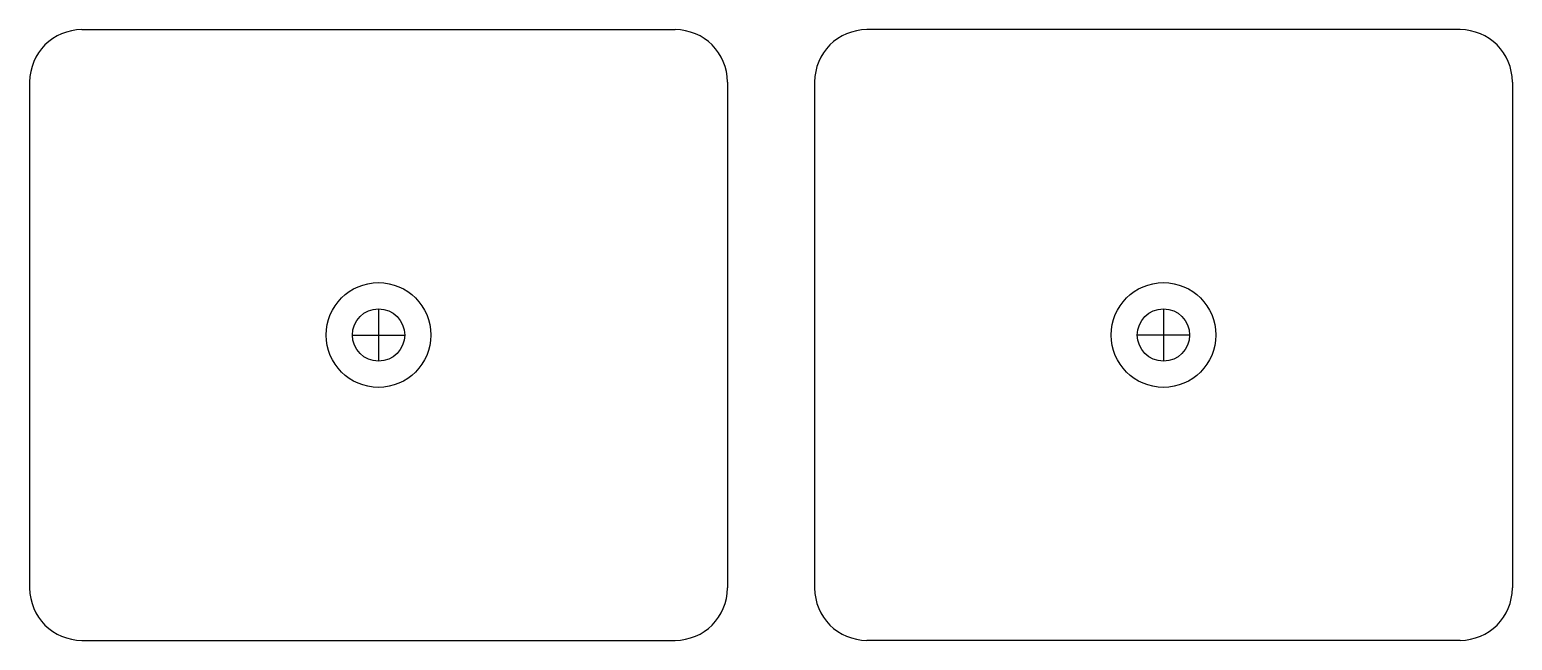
# Model space of a CAD drawing. Extents: x 15.002 to 15.852, y -35.668 to -35.318.
import ezdxf

# ---------------------------------------------------------------- set-up
doc = ezdxf.new("R2010")
doc.units = 0
doc.layers.get('0').update_dxf_attribs({"linetype": 'CONTINUOUS'})

msp = doc.modelspace()

# ---------------------------------------------------------------- linework, layer by layer
at = {"color": 0}
for p, q in [((15.03158, -35.31767), (15.37158, -35.31767)), ((15.82158, -35.31767), (15.48158, -35.31767)), ((15.00158, -35.34767), (15.00158, -35.63767)), ((15.40158, -35.34767), (15.40158, -35.63767)), ((15.45158, -35.34767), (15.45158, -35.63767)), ((15.85158, -35.34767), (15.85158, -35.63767)), ((15.20158, -35.47767), (15.20158, -35.50767)), ((15.65158, -35.47767), (15.65158, -35.50767)), ((15.18658, -35.49267), (15.21658, -35.49267)), ((15.66658, -35.49267), (15.63658, -35.49267)), ((15.03158, -35.66767), (15.37158, -35.66767)), ((15.82158, -35.66767), (15.48158, -35.66767))]:
    msp.add_line(p, q, dxfattribs=at)
for centre, radius in [((15.20158, -35.49267), 0.03), ((15.65158, -35.49267), 0.03), ((15.20158, -35.49267), 0.015), ((15.65158, -35.49267), 0.015)]:
    msp.add_circle(centre, radius, dxfattribs=at)
for centre, start, end in [((15.03158, -35.34767), 90, 180), ((15.37158, -35.34767), 0, 90), ((15.48158, -35.34767), 90, 180), ((15.82158, -35.34767), 0, 90), ((15.03158, -35.63767), 180, 270), ((15.37158, -35.63767), 270, 0), ((15.48158, -35.63767), 180, 270), ((15.82158, -35.63767), 270, 0)]:
    msp.add_arc(centre, 0.03, start, end, dxfattribs=at)

doc.saveas('drawing.dxf')
